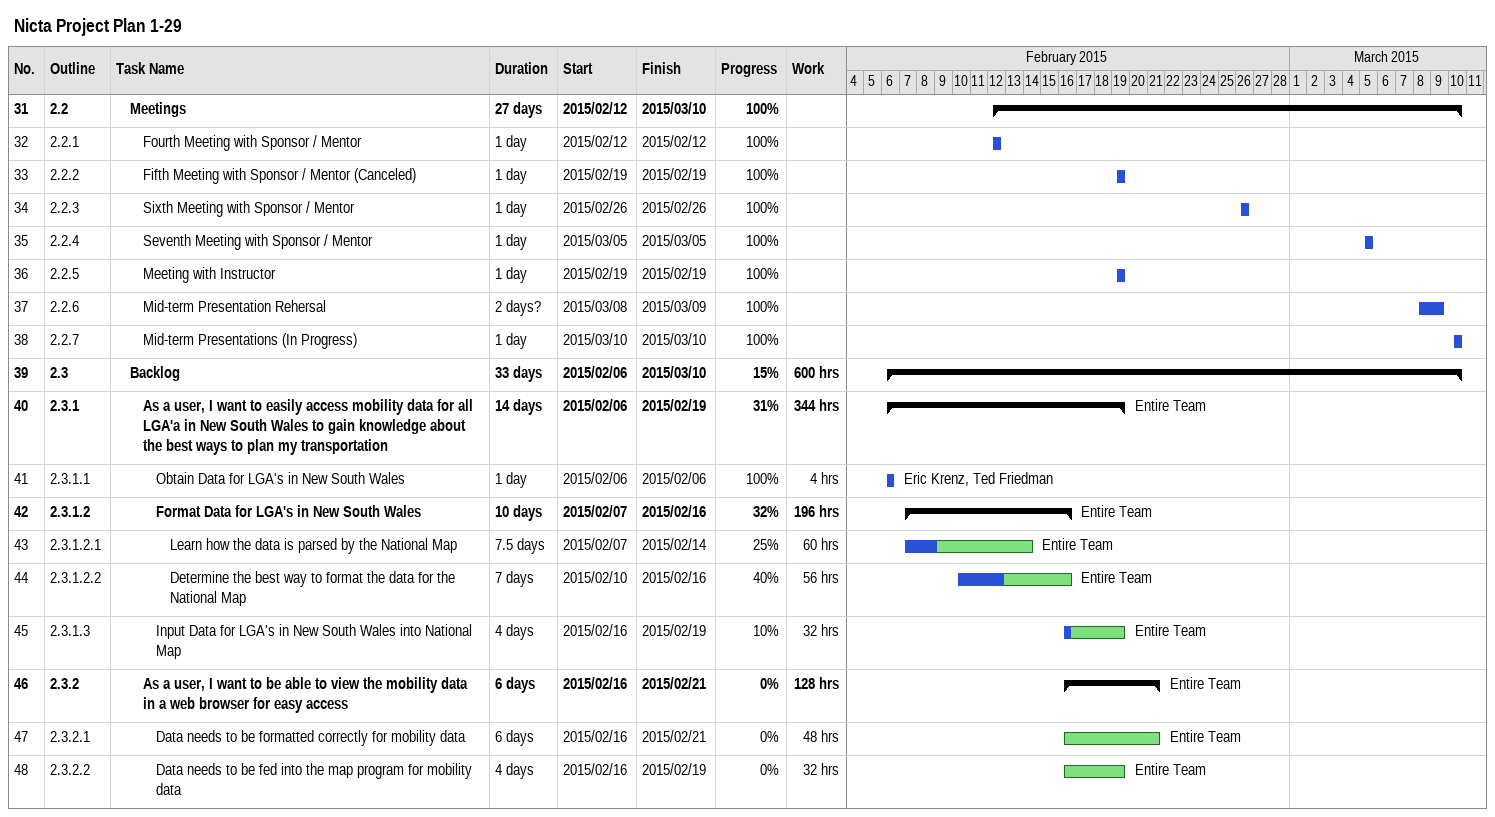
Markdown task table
Nicta Project Plan 1-29

| ID | WBS | Task | Duration | Start | Finish | Resources | % complete | Work (h) |
|---|---|---|---|---|---|---|---|---|
| 31 | 2.2 | **Meetings** | 27d | 2015-02-12 | 2015-03-10 |  | 100 |  |
| 32 | 2.2.1 | Fourth Meeting with Sponsor / Mentor | 1d | 2015-02-12 | 2015-02-12 |  | 100 |  |
| 33 | 2.2.2 | Fifth Meeting with Sponsor / Mentor (Canceled) | 1d | 2015-02-19 | 2015-02-19 |  | 100 |  |
| 34 | 2.2.3 | Sixth Meeting with Sponsor / Mentor | 1d | 2015-02-26 | 2015-02-26 |  | 100 |  |
| 35 | 2.2.4 | Seventh Meeting with Sponsor / Mentor | 1d | 2015-03-05 | 2015-03-05 |  | 100 |  |
| 36 | 2.2.5 | Meeting with Instructor | 1d | 2015-02-19 | 2015-02-19 |  | 100 |  |
| 37 | 2.2.6 | Mid-term Presentation Rehersal | 2d? | 2015-03-08 | 2015-03-09 |  | 100 |  |
| 38 | 2.2.7 | Mid-term Presentations (In Progress) | 1d | 2015-03-10 | 2015-03-10 |  | 100 |  |
| 39 | 2.3 | **Backlog** | 33d | 2015-02-06 | 2015-03-10 |  | 15 | 600 |
| 40 | 2.3.1 | **As a user, I want to easily access mobility data for all LGA'a in New South Wales to gain knowledge about the best ways to plan my transportation** | 14d | 2015-02-06 | 2015-02-19 | Entire Team | 31 | 344 |
| 41 | 2.3.1.1 | Obtain Data for LGA's in New South Wales | 1d | 2015-02-06 | 2015-02-06 | Eric Krenz, Ted Friedman | 100 | 4 |
| 42 | 2.3.1.2 | **Format Data for LGA's in New South Wales** | 10d | 2015-02-07 | 2015-02-16 | Entire Team | 32 | 196 |
| 43 | 2.3.1.2.1 | Learn how the data is parsed by the National Map | 7.5d | 2015-02-07 | 2015-02-14 | Entire Team | 25 | 60 |
| 44 | 2.3.1.2.2 | Determine the best way to format the data for the National Map | 7d | 2015-02-10 | 2015-02-16 | Entire Team | 40 | 56 |
| 45 | 2.3.1.3 | Input Data for LGA's in New South Wales into National Map | 4d | 2015-02-16 | 2015-02-19 | Entire Team | 10 | 32 |
| 46 | 2.3.2 | **As a user, I want to be able to view the mobility data in a web browser for easy access** | 6d | 2015-02-16 | 2015-02-21 | Entire Team | 0 | 128 |
| 47 | 2.3.2.1 | Data needs to be formatted correctly for mobility data | 6d | 2015-02-16 | 2015-02-21 | Entire Team | 0 | 48 |
| 48 | 2.3.2.2 | Data needs to be fed into the map program for mobility data | 4d | 2015-02-16 | 2015-02-19 | Entire Team | 0 | 32 |
